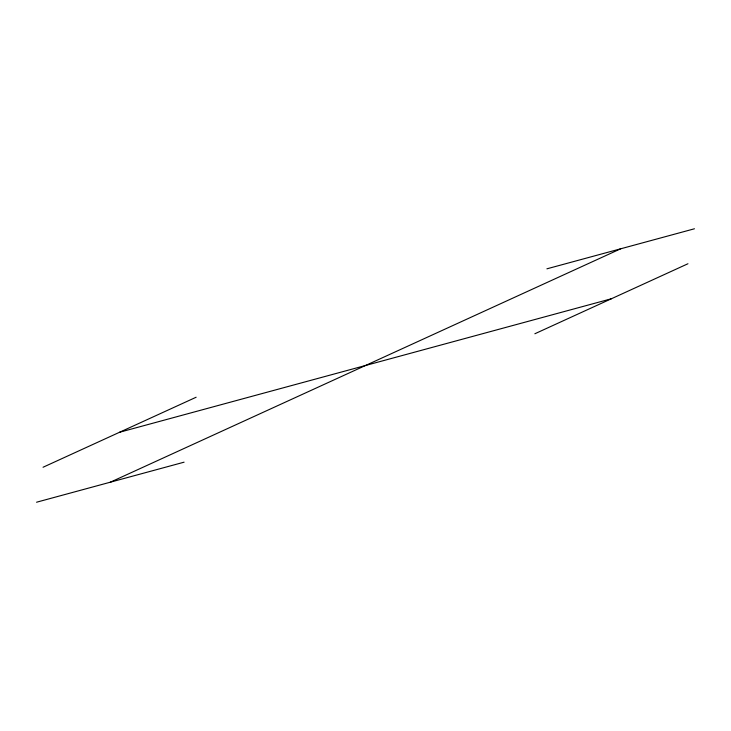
<?xml version="1.0" encoding="UTF-8"?>
<svg xmlns="http://www.w3.org/2000/svg" width="731" height="731" viewBox="0 0 731 731"><rect width="100%" height="100%" fill="white"/><g stroke="black" fill="none" stroke-linecap="round" stroke-linejoin="round"><path stroke-width="1.1" d="M43.047 467.255L196.146 397.235M110.317 482.204L620.683 248.796M534.854 333.765L687.953 263.745M546.907 268.825L694.45 228.776M119.592 432.249L611.408 298.751M36.55 502.224L184.093 462.175"/></g></svg>
